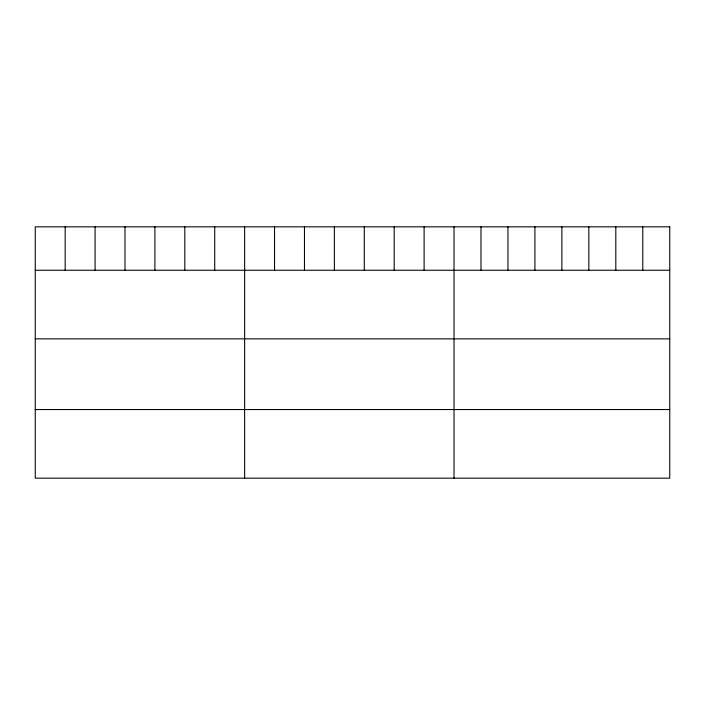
<?xml version="1.0" encoding="UTF-8"?>
<svg xmlns="http://www.w3.org/2000/svg" width="705" height="705" viewBox="0 0 705 705"><rect width="100%" height="100%" fill="white"/><g stroke="black" fill="none" stroke-linecap="round" stroke-linejoin="round"><path stroke-width="1.06" d="M35.25 270.244L669.75 270.244M35.25 338.858L669.75 338.858M35.25 409.552L669.75 409.552M642.784 226.834L642.784 270.244M615.817 226.834L615.817 270.244M588.851 226.834L588.851 270.244M561.885 226.834L561.885 270.244M534.919 226.834L534.919 270.244M507.952 226.834L507.952 270.244M480.986 226.834L480.986 270.244M454.02 226.834L454.02 478.166M424.11 226.834L424.11 270.244M394.192 226.834L394.192 270.244M364.282 226.834L364.282 270.244M334.373 226.834L334.373 270.244M304.463 226.834L304.463 270.244M274.545 226.834L274.545 270.244M244.635 226.834L244.635 478.166M214.725 226.834L214.725 270.244M184.807 226.834L184.807 270.244M154.897 226.834L154.897 270.244M124.988 226.834L124.988 270.244M95.078 226.834L95.078 270.244M65.16 226.834L65.16 270.244M669.75 226.834L35.25 226.834L35.25 478.166L669.75 478.166L669.75 226.834"/></g></svg>
